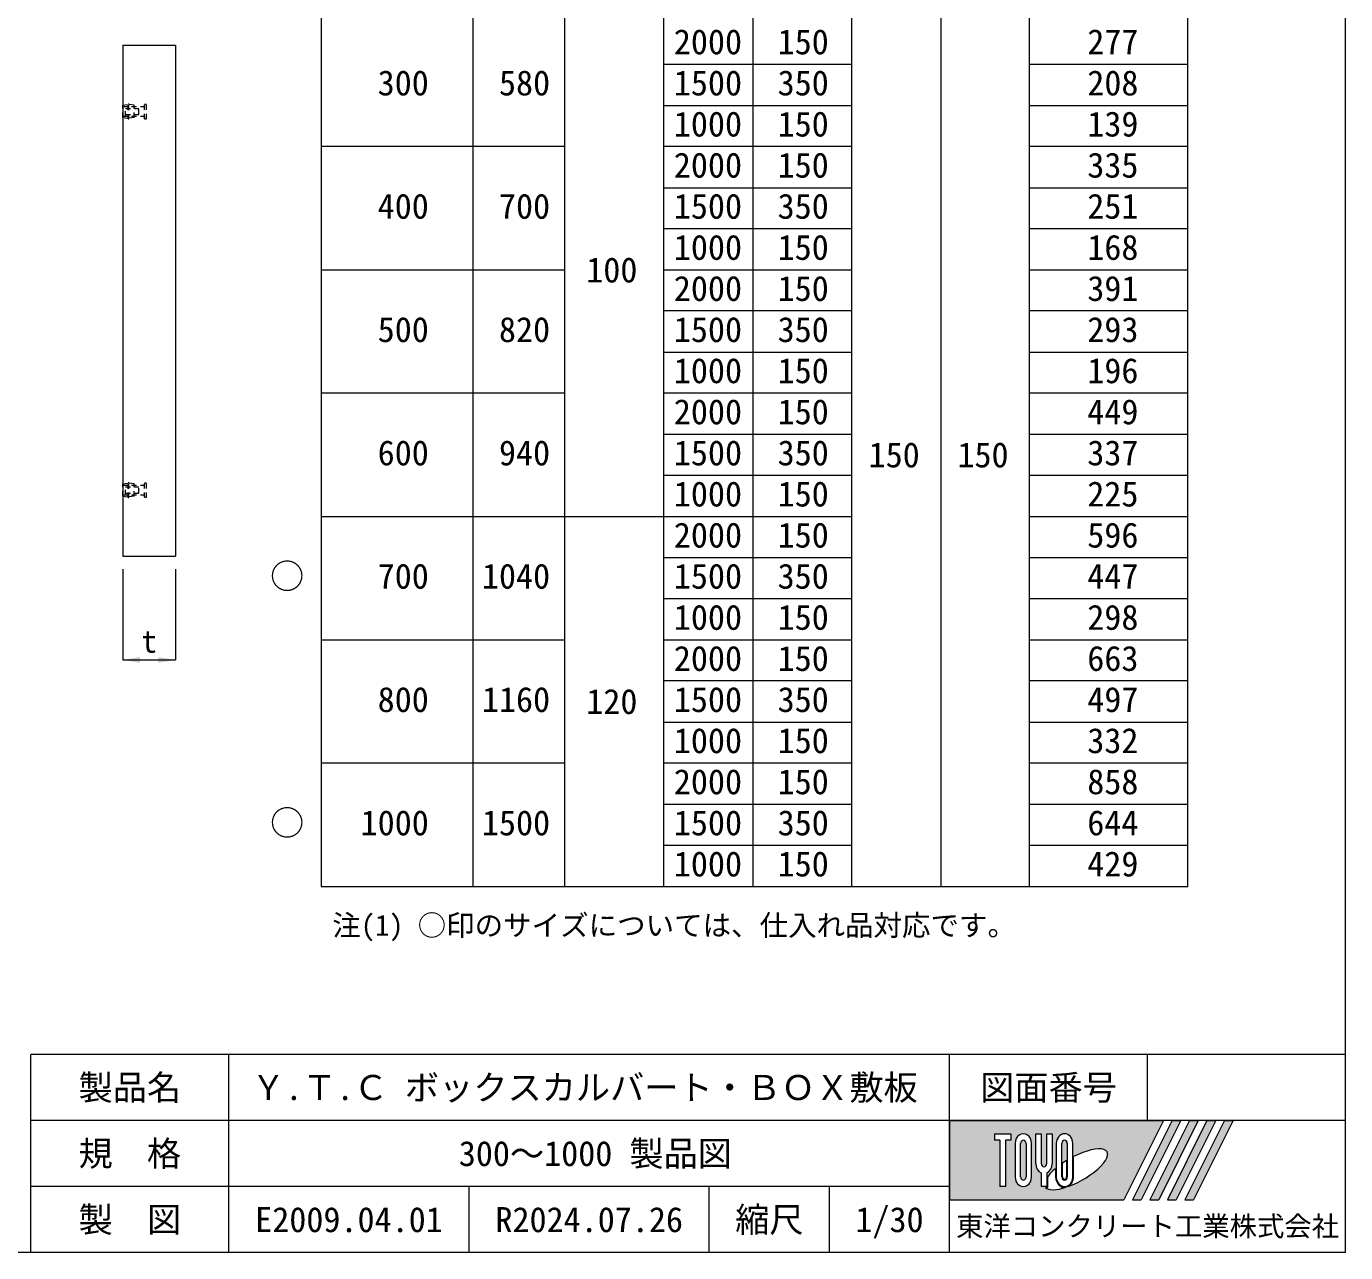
# Model space of a CAD drawing. Units: millimetres at full size; details may follow other scales. Extents: x 437 to 15013, y 6664 to 15633.
# Drawn here: x 3229 to 6227, y 6874 to 9659 of the extents above; entities that cross this region are included whole.
import ezdxf
from ezdxf.enums import TextEntityAlignment as Align

# ---------------------------------------------------------------- set-up
doc = ezdxf.new("R2010")
doc.units = ezdxf.units.MM
doc.header["$LTSCALE"] = 15
doc.linetypes.add('USER1', pattern=[1.35, 0.75, -0.6])
doc.layers.add('0_2', color=7, linetype='Continuous')
for name, color, linetype, lineweight in [('_0-0_', 7, 'Continuous', 20), ('インサート', 3, 'USER1', 5), ('寸法線', 7, 'Continuous', 9), ('本体', 2, 'Continuous', 20), ('枠', 5, 'Continuous', 5)]:
    doc.layers.add(name, color=color, linetype=linetype, lineweight=lineweight)
doc.styles.add('ＭＳ ゴシック', font='')
doc.styles.get('ＭＳ ゴシック').set_extended_font_data('MS Gothic')

# ---------------------------------------------------------------- blocks, each defined once
blk = doc.blocks.new('filled_arrow')
at = {"color": 0, "linetype": 'Continuous', "lineweight": -2}
blk.add_solid([(7.5, 1.25), (0, 0), (7.5, -1.25)], dxfattribs=at)

msp = doc.modelspace()

# ---------------------------------------------------------------- hatches: boundary and pattern name
at = {"layer": '枠'}
h = msp.add_hatch(color=7, dxfattribs=at)
h.paths.add_polyline_path([(5327.2, 7173.7), (5327.2, 6993.7), (5723.2, 6993.7), (5813.2, 7173.7)])
edge = h.paths.add_edge_path(flags=16)
edge.add_ellipse((5614.71, 7062.9), major_axis=(70.52378, 39.47493), ratio=0.3471473354720696, start_angle=-144.31121600980987, end_angle=72.18990336618651, ccw=False)
edge.add_ellipse((5588.6, 7045.85), major_axis=(-0, 24), ratio=0.8463541666666666, start_angle=-160.70345628560017, end_angle=-90.00000000005197)
edge.add_line((5608.91, 7045.85), (5608.91, 7091.6))
edge = h.paths.add_edge_path(flags=16)
edge.add_ellipse((5588.6, 7121.55), major_axis=(-0, 22.15385), ratio=0.8463541725441261, start_angle=-90.00000000000125, end_angle=89.9999999999983, ccw=False)
edge.add_line((5607.35, 7121.55), (5607.35, 7045.85))
edge.add_ellipse((5588.6, 7045.85), major_axis=(0, 22.15385), ratio=0.8463541725441261, start_angle=90.0000000000257, end_angle=-89.99999999997408, ccw=False)
edge.add_line((5569.85, 7045.85), (5569.85, 7121.55))
edge = h.paths.add_edge_path(flags=16)
edge.add_line((5594.85, 7121.55), (5594.85, 7045.85))
edge.add_ellipse((5588.6, 7045.85), major_axis=(-0, 7.38462), ratio=0.8463542107476151, start_angle=89.99999999995902, end_angle=-90.00000000004138, ccw=False)
edge.add_line((5582.35, 7045.85), (5582.35, 7121.55))
edge.add_ellipse((5588.6, 7121.55), major_axis=(-0, 7.38462), ratio=0.8463542107476151, start_angle=-90.00000000005912, end_angle=89.99999999994031, ccw=False)
edge = h.paths.add_edge_path(flags=16)
edge.add_line((5593.29, 7082.86), (5593.29, 7045.85))
edge.add_ellipse((5588.6, 7045.85), major_axis=(0, 5.53846), ratio=0.8463540961371586, start_angle=90.00000000015234, end_angle=-89.9999999998476, ccw=False)
edge.add_line((5583.91, 7045.85), (5583.91, 7076.8))
edge.add_ellipse((5614.71, 7062.9), major_axis=(70.52378, 39.47493), ratio=0.34714733547206955, start_angle=107.79174171422744, end_angle=126.4713187137146, ccw=False)
edge = h.paths.add_edge_path(flags=16)
edge.add_line((5560.47, 7143.7), (5560.47, 7075.85))
edge.add_ellipse((5541.72, 7075.85), major_axis=(0, 22.15385), ratio=0.8463541725441261, start_angle=-163.3411663823989, end_angle=-89.99999999998698, ccw=False)
edge.add_line((5547.97, 7054.97), (5547.97, 7023.7))
edge.add_line((5547.97, 7023.7), (5535.47, 7023.7))
edge.add_line((5535.47, 7023.7), (5535.47, 7054.97))
edge.add_ellipse((5541.72, 7075.85), major_axis=(-0, 22.15385), ratio=0.8463541725441261, start_angle=89.99999999998658, end_angle=163.34116638239897, ccw=False)
edge.add_line((5522.97, 7075.85), (5522.97, 7143.7))
edge.add_line((5522.97, 7143.7), (5535.47, 7143.7))
edge.add_line((5535.47, 7143.7), (5535.47, 7075.85))
edge.add_ellipse((5541.72, 7075.85), major_axis=(0, 7.38462), ratio=0.8463542107476151, start_angle=90.00000000004619, end_angle=-89.99999999995396)
edge.add_line((5547.97, 7075.85), (5547.97, 7143.7))
edge.add_line((5547.97, 7143.7), (5560.47, 7143.7))
edge = h.paths.add_edge_path(flags=16)
edge.add_line((5568.29, 7064.96), (5568.29, 7045.85))
edge.add_ellipse((5588.6, 7045.85), major_axis=(0, 24), ratio=0.8463541666666666, start_angle=90.00000000002146, end_angle=-171.54427005147028)
edge.add_ellipse((5614.71, 7062.9), major_axis=(70.52378, 39.47493), ratio=0.34714733547206955, start_angle=-178.64953572470995, end_angle=-148.29244213021963, ccw=False)
edge.add_line((5545.28, 7021.85), (5549.54, 7021.85))
edge.add_line((5549.54, 7021.85), (5549.54, 7045.26))
edge.add_ellipse((5614.71, 7062.9), major_axis=(70.52378, 39.47493), ratio=0.3471473354720696, start_angle=148.21912047118397, end_angle=165.90812170313075, ccw=False)
edge = h.paths.add_edge_path(flags=16)
edge.add_ellipse((5494.85, 7121.55), major_axis=(0, 22.15385), ratio=0.8463541725441261, start_angle=-89.99999999996692, end_angle=90.00000000003354, ccw=False)
edge.add_line((5513.6, 7121.55), (5513.6, 7045.85))
edge.add_ellipse((5494.85, 7045.85), major_axis=(-0, 22.15385), ratio=0.8463541725441261, start_angle=89.99999999998812, end_angle=-90.00000000001171, ccw=False)
edge.add_line((5476.1, 7045.85), (5476.1, 7121.55))
edge = h.paths.add_edge_path(flags=16)
edge.add_line((5501.1, 7121.55), (5501.1, 7045.85))
edge.add_ellipse((5494.85, 7045.85), major_axis=(0, 7.38462), ratio=0.8463542107476151, start_angle=90.0000000000507, end_angle=-89.99999999994918, ccw=False)
edge.add_line((5488.6, 7045.85), (5488.6, 7121.55))
edge.add_ellipse((5494.85, 7121.55), major_axis=(-0, 7.38462), ratio=0.8463542107476151, start_angle=-90.00000000005912, end_angle=89.99999999994031, ccw=False)
h.paths.add_polyline_path([(5466.72, 7143.7), (5466.72, 7128.93), (5454.22, 7128.93), (5454.22, 7023.7), (5441.72, 7023.7), (5441.72, 7128.93), (5429.22, 7128.93), (5429.22, 7143.7)], flags=16)
for points in [[(5743, 6993.7), (5762.8, 6993.7), (5852.8, 7173.7), (5833, 7173.7)], [(5892.4, 7173.7), (5872.6, 7173.7), (5782.6, 6993.7), (5802.4, 6993.7)], [(5932, 7173.7), (5912.2, 7173.7), (5822.2, 6993.7), (5842, 6993.7)], [(5971.6, 7173.7), (5951.8, 7173.7), (5861.8, 6993.7), (5881.6, 6993.7)]]:
    msp.add_hatch(color=7, dxfattribs=at).paths.add_polyline_path(points)

# ---------------------------------------------------------------- linework, layer by layer
at = {"layer": '_0-0_'}
for p, q in [((3898.97, 9951.24), (3898.97, 7705.36)), ((4244.23, 9951.24), (4244.23, 7705.36)), ((5508.94, 7705.36), (5508.94, 9951.24)), ((5868.94, 7705.36), (5868.94, 9951.24)), ((4452.81, 7705.36), (4452.81, 9843.51)), ((4678.05, 7705.36), (4678.05, 9843.51)), ((4879.93, 9843.51), (4879.93, 7705.36)), ((5105.18, 7705.36), (5105.18, 9843.51)), ((5307.06, 9843.51), (5307.06, 7705.36)), ((5105.18, 9572.52), (4678.05, 9572.52)), ((5868.94, 9572.52), (5508.94, 9572.52)), ((4678.05, 9479.15), (5105.18, 9479.15)), ((5508.94, 9479.15), (5868.94, 9479.15)), ((4452.81, 9385.79), (3898.97, 9385.79)), ((5105.18, 9385.79), (4678.05, 9385.79)), ((5868.94, 9385.79), (5508.94, 9385.79)), ((4678.05, 9292.42), (5105.18, 9292.42)), ((5508.94, 9292.42), (5868.94, 9292.42)), ((5105.18, 9199.06), (4678.05, 9199.06)), ((5868.94, 9199.11), (5508.94, 9199.11)), ((3898.97, 9105.69), (4452.81, 9105.69)), ((4678.05, 9105.69), (5105.18, 9105.69)), ((5508.94, 9105.69), (5868.94, 9105.69)), ((5105.18, 9012.38), (4678.05, 9012.38)), ((5868.94, 9012.38), (5508.94, 9012.38)), ((4678.05, 8919.01), (5105.18, 8919.01)), ((5508.94, 8919.01), (5868.94, 8919.01)), ((4452.81, 8825.65), (3898.97, 8825.65)), ((5105.18, 8825.65), (4678.05, 8825.65)), ((5868.94, 8825.65), (5508.94, 8825.65)), ((4678.05, 8732.28), (5105.18, 8732.28)), ((5508.94, 8732.28), (5868.94, 8732.28)), ((5105.18, 8638.91), (4678.05, 8638.91)), ((5868.94, 8638.91), (5508.94, 8638.91)), ((3898.97, 8545.55), (5105.18, 8545.55)), ((5508.94, 8545.6), (5868.94, 8545.6)), ((4678.05, 8452.18), (5105.18, 8452.18)), ((5508.94, 8452.18), (5868.94, 8452.18)), ((5105.18, 8358.87), (4678.05, 8358.87)), ((5868.94, 8358.87), (5508.94, 8358.87)), ((3898.97, 8265.51), (4452.81, 8265.51)), ((4678.05, 8265.51), (5105.18, 8265.51)), ((5508.94, 8265.51), (5868.94, 8265.51)), ((5105.18, 8172.14), (4678.05, 8172.14)), ((5868.94, 8172.14), (5508.94, 8172.14)), ((4678.05, 8078.77), (5105.18, 8078.77)), ((5508.94, 8078.77), (5868.94, 8078.77)), ((4452.81, 7985.41), (3898.97, 7985.41)), ((5105.18, 7985.41), (4678.05, 7985.41)), ((5868.94, 7985.41), (5508.94, 7985.41)), ((4678.05, 7892.04), (5105.18, 7892.04)), ((5508.94, 7892.04), (5868.94, 7892.04)), ((5105.18, 7798.68), (4678.05, 7798.68)), ((5868.94, 7798.68), (5508.94, 7798.68)), ((3898.97, 7705.36), (5868.94, 7705.36))]:
    msp.add_line(p, q, dxfattribs=at)
at = {"layer": 'インサート'}
for p, q in [((3448.4, 9479.83), (3460.46, 9481.46)), ((3448.4, 9451.82), (3448.4, 9479.83)), ((3448.4, 9476.57), (3497.53, 9476.57)), ((3454.92, 9455.07), (3454.92, 9476.57)), ((3460.46, 9448.56), (3460.46, 9483.09)), ((3460.46, 9483.09), (3462.41, 9483.09)), ((3461.43, 9448.56), (3461.43, 9483.09)), ((3462.41, 9448.56), (3462.41, 9483.09)), ((3474.46, 9479.83), (3462.41, 9481.46)), ((3474.46, 9451.82), (3474.46, 9479.83)), ((3497.53, 9482.44), (3502.74, 9482.44)), ((3497.53, 9449.21), (3497.53, 9482.44)), ((3502.74, 9449.21), (3502.74, 9482.44)), ((3448.4, 9455.07), (3497.53, 9455.07)), ((3448.4, 9451.82), (3460.46, 9450.19)), ((3454.92, 9472.67), (3484.92, 9472.67)), ((3454.92, 9458.98), (3484.92, 9458.98)), ((3460.46, 9448.56), (3462.41, 9448.56)), ((3474.46, 9451.82), (3462.41, 9450.19)), ((3484.92, 9458.98), (3484.92, 9472.67)), ((3497.53, 9449.21), (3502.74, 9449.21)), ((3448.4, 8619.83), (3460.46, 8621.46)), ((3448.4, 8591.82), (3448.4, 8619.83)), ((3448.4, 8616.57), (3497.53, 8616.57)), ((3454.92, 8595.07), (3454.92, 8616.57)), ((3454.92, 8612.67), (3484.92, 8612.67)), ((3460.46, 8588.56), (3460.46, 8623.09)), ((3460.46, 8623.09), (3462.41, 8623.09)), ((3461.43, 8588.56), (3461.43, 8623.09)), ((3462.41, 8588.56), (3462.41, 8623.09)), ((3474.46, 8619.83), (3462.41, 8621.46)), ((3474.46, 8591.82), (3474.46, 8619.83)), ((3484.92, 8598.98), (3484.92, 8612.67)), ((3497.53, 8622.44), (3502.74, 8622.44)), ((3497.53, 8589.21), (3497.53, 8622.44)), ((3502.74, 8589.21), (3502.74, 8622.44)), ((3448.4, 8595.07), (3497.53, 8595.07)), ((3448.4, 8591.82), (3460.46, 8590.19)), ((3454.92, 8598.98), (3484.92, 8598.98)), ((3460.46, 8588.56), (3462.41, 8588.56)), ((3474.46, 8591.82), (3462.41, 8590.19)), ((3497.53, 8589.21), (3502.74, 8589.21))]:
    msp.add_line(p, q, dxfattribs=at)
at = {"layer": '寸法線'}
for p, q in [((3448.4, 8425.82), (3448.4, 8219.91)), ((3568.4, 8425.82), (3568.4, 8219.91)), ((3448.4, 8219.91), (3568.4, 8219.91))]:
    msp.add_line(p, q, dxfattribs=at)
at = {"layer": '本体'}
for p, q in [((3448.4, 9615.82), (3448.4, 8455.82)), ((3448.4, 9615.82), (3568.4, 9615.82)), ((3568.4, 9615.82), (3568.4, 8455.82)), ((3448.4, 8455.82), (3568.4, 8455.82))]:
    msp.add_line(p, q, dxfattribs=at)
at = {"layer": '枠', "lineweight": 20}
for p, q in [((6227.2, 6873.7), (6227.2, 15273.7)), ((6227.2, 7323.7), (3239.62, 7323.7)), ((3239.62, 6873.7), (3239.62, 7323.7)), ((3689.62, 6873.7), (3689.62, 7323.7)), ((5327.2, 6873.7), (5327.2, 7323.7)), ((5777.2, 7173.7), (5777.2, 7323.7)), ((6227.2, 7173.7), (3239.62, 7173.7)), ((5327.2, 7023.7), (3239.62, 7023.7)), ((4235.48, 6873.7), (4235.48, 7023.7)), ((4781.34, 6873.7), (4781.34, 7023.7)), ((5054.27, 6873.7), (5054.27, 7023.7)), ((6227.2, 6873.7), (437.2, 6873.7))]:
    msp.add_line(p, q, dxfattribs=at)
at = {"layer": '枠'}
for p, q in [((5327.2, 7173.7), (5813.2, 7173.7)), ((5327.2, 7173.7), (5327.2, 6993.7)), ((5813.2, 7173.7), (5723.2, 6993.7)), ((5833, 7173.7), (5743, 6993.7)), ((5852.8, 7173.7), (5762.8, 6993.7)), ((5872.6, 7173.7), (5782.6, 6993.7)), ((5892.4, 7173.7), (5802.4, 6993.7)), ((5912.2, 7173.7), (5822.2, 6993.7)), ((5833, 7173.7), (5852.8, 7173.7)), ((5932, 7173.7), (5842, 6993.7)), ((5951.8, 7173.7), (5861.8, 6993.7)), ((5872.6, 7173.7), (5892.4, 7173.7)), ((5971.6, 7173.7), (5881.6, 6993.7)), ((5912.2, 7173.7), (5932, 7173.7)), ((5951.8, 7173.7), (5971.6, 7173.7)), ((5429.22, 7143.7), (5466.72, 7143.7)), ((5429.22, 7143.7), (5429.22, 7128.93)), ((5466.72, 7143.7), (5466.72, 7128.93)), ((5522.97, 7075.85), (5522.97, 7143.7)), ((5522.97, 7143.7), (5535.47, 7143.7)), ((5535.47, 7143.7), (5535.47, 7075.85)), ((5547.97, 7075.85), (5547.97, 7143.7)), ((5547.97, 7143.7), (5560.47, 7143.7)), ((5560.47, 7143.7), (5560.47, 7075.85)), ((5441.72, 7128.93), (5429.22, 7128.93)), ((5441.72, 7128.93), (5441.72, 7023.7)), ((5466.72, 7128.93), (5454.22, 7128.93)), ((5454.22, 7128.93), (5454.22, 7023.7)), ((5476.1, 7121.55), (5476.1, 7045.85)), ((5488.6, 7045.85), (5488.6, 7121.55)), ((5501.1, 7121.55), (5501.1, 7045.85)), ((5513.6, 7045.85), (5513.6, 7121.55)), ((5569.85, 7121.55), (5569.85, 7045.85)), ((5582.35, 7045.85), (5582.35, 7121.55)), ((5594.85, 7121.55), (5594.85, 7045.85)), ((5607.35, 7045.85), (5607.35, 7121.55)), ((5583.91, 7045.85), (5583.91, 7076.8)), ((5593.29, 7082.86), (5593.29, 7045.85)), ((5608.91, 7045.85), (5608.91, 7091.6)), ((5535.47, 7054.97), (5535.47, 7023.7)), ((5547.97, 7054.97), (5547.97, 7023.7)), ((5549.54, 7045.26), (5549.54, 7021.85)), ((5568.29, 7064.96), (5568.29, 7045.85)), ((5454.22, 7023.7), (5441.72, 7023.7)), ((5547.97, 7023.7), (5535.47, 7023.7)), ((5545.28, 7021.85), (5549.54, 7021.85)), ((5327.2, 6993.7), (5723.2, 6993.7)), ((5743, 6993.7), (5762.8, 6993.7)), ((5782.6, 6993.7), (5802.4, 6993.7)), ((5822.2, 6993.7), (5842, 6993.7)), ((5861.8, 6993.7), (5881.6, 6993.7))]:
    msp.add_line(p, q, dxfattribs=at)
for centre, major_axis, ratio, start_param, end_param in [((5494.85, 7121.55), (0, 22.15385), 0.846354, 4.712388980385179, 7.853981633974979), ((5588.6, 7121.55), (-0, 22.15385), 0.846354, 4.712388980384671, 7.853981633974457), ((5494.85, 7121.55), (-0, 7.38462), 0.846354, 4.712388980383817, 7.853981633973602), ((5588.6, 7121.55), (-0, 7.38462), 0.846354, 4.712388980383817, 7.853981633973602), ((5614.71, 7062.9), (70.52378, 39.47493), 0.347147, 4.262185332381589, 7.742916281338573), ((5541.72, 7075.85), (-0, 22.15385), 0.846354, 1.570796326794699, 2.801755744135074), ((5541.72, 7075.85), (0, 7.38462), 0.846354, 1.5707963267955787, 4.71238898038537), ((5541.72, 7075.85), (0, 22.15385), 0.846354, 3.481429563044514, 4.712388980384882), ((5614.71, 7062.9), (70.52378, 39.47493), 0.347147, 1.6817405097969935, 1.821983319661551), ((5494.85, 7045.85), (-0, 22.15385), 0.846354, 1.5707963267947216, 4.712388980384517), ((5494.85, 7045.85), (0, 7.38462), 0.846354, 1.570796326795646, 4.71238898038544), ((5614.71, 7062.9), (70.52378, 39.47493), 0.347147, 2.0815196641224314, 2.5155126073167264), ((5588.6, 7045.85), (0, 24), 0.846354, 1.5707963267952136, 3.3154678663292807), ((5588.6, 7045.85), (0, 22.15385), 0.846354, 1.5707963267952758, 4.712388980385073), ((5588.6, 7045.85), (-0, 7.38462), 0.846354, 1.5707963267942915, 4.712388980384079), ((5588.6, 7045.85), (0, 5.53846), 0.846354, 1.570796326797147, 4.712388980386941), ((5588.6, 7045.85), (-0, 24), 0.846354, 3.5338438000142776, 4.712388980383922), ((5614.71, 7062.9), (70.52378, 39.47493), 0.347147, 3.2093975090572004, 4.200445063285463)]:
    msp.add_ellipse(centre, major_axis=major_axis, ratio=ratio, start_param=start_param, end_param=end_param, dxfattribs=at)

# ---------------------------------------------------------------- block references
at = {"layer": '寸法線', "xscale": 5.2, "yscale": 5.2}
msp.add_blockref('filled_arrow', (3448.4, 8219.91), dxfattribs=at)
at = {"layer": '寸法線', "xscale": 5.2, "yscale": 5.2, "rotation": 180}
msp.add_blockref('filled_arrow', (3568.4, 8219.91), dxfattribs=at)

# ---------------------------------------------------------------- texts
at = {"layer": '0_2', "style": 'ＭＳ ゴシック'}
msp.add_text('注(1) ○印のサイズについては、仕入れ品対応です。', height=47.47, dxfattribs=at).set_placement((3924.62, 7579.09), align=Align.BOTTOM_LEFT)
at = {"layer": '_0-0_', "style": 'ＭＳ ゴシック'}
for s, p in [('2000', (4700.7, 9578.28)), ('150', (4936.53, 9578.28)), ('277', (5640.19, 9578.28)), (' 300', (3988.93, 9484.91)), (' 580', (4264.55, 9484.91)), ('1500', (4700.7, 9484.91)), ('1000', (4700.7, 9391.55)), ('150', (4936.53, 9391.55)), ('139', (5640.19, 9391.55)), ('2000', (4700.7, 9298.18)), ('150', (4936.53, 9298.18)), ('335', (5640.19, 9298.18)), (' 400', (3988.93, 9204.82)), (' 700', (4264.55, 9204.81)), ('1500', (4700.7, 9204.82)), ('1000', (4700.7, 9111.45)), ('150', (4936.53, 9111.45)), ('168', (5640.19, 9111.45)), ('2000', (4700.7, 9018.08)), ('150', (4936.53, 9018.08)), ('391', (5640.19, 9018.08)), (' 500', (3988.93, 8924.72)), (' 820', (4264.55, 8924.72)), ('1500', (4700.7, 8924.72)), ('1000', (4700.7, 8831.35)), ('150', (4936.53, 8831.35)), ('196', (5640.19, 8831.35)), ('2000', (4700.7, 8737.99)), ('150', (4936.53, 8737.99)), ('449', (5640.19, 8737.99)), (' 600', (3988.93, 8644.62)), (' 940', (4264.55, 8644.62)), ('1500', (4700.7, 8644.62)), ('1000', (4700.7, 8551.26)), ('2000', (4700.7, 8457.89)), ('150', (4936.53, 8457.89)), ('596', (5640.19, 8457.89)), ('○', (3783.15, 8364.52)), (' 700', (3988.93, 8364.52)), ('1040', (4264.55, 8364.52)), ('1500', (4700.7, 8364.52)), ('350', (4936.53, 8364.52)), ('447', (5640.19, 8364.52)), ('1000', (4700.7, 8271.16)), ('2000', (4700.7, 8177.79)), ('150', (4936.53, 8177.79)), ('663', (5640.19, 8177.79)), (' 800', (3988.93, 8084.43)), ('1160', (4264.55, 8084.43)), ('1500', (4700.7, 8084.43)), ('350', (4936.53, 8084.43)), ('497', (5640.19, 8084.43)), ('1000', (4700.7, 7991.06)), ('2000', (4700.7, 7897.7)), ('150', (4936.53, 7897.7)), ('858', (5640.19, 7897.7)), ('○', (3783.15, 7804.33)), ('1000', (3988.93, 7804.33)), ('1500', (4264.55, 7804.33)), ('1500', (4700.7, 7804.33)), ('350', (4936.53, 7804.33)), ('644', (5640.19, 7804.33)), ('1000', (4700.7, 7710.97))]:
    msp.add_text(s, height=56.96, dxfattribs=at).set_placement(p, align=Align.BOTTOM_LEFT)
for s, p in [('350', (4936.53, 9484.91)), ('208', (5640.19, 9484.91)), ('350', (4936.53, 9204.82)), ('251', (5640.19, 9204.82)), ('350', (4936.53, 8924.72)), ('293', (5640.19, 8924.72)), ('350', (4936.53, 8644.62)), ('337', (5640.19, 8644.62)), ('150', (4936.53, 8551.26)), ('225', (5640.19, 8551.26)), ('150', (4936.53, 8271.16)), ('298', (5640.19, 8271.16)), ('150', (4936.53, 7991.06)), ('332', (5640.19, 7991.06)), ('150', (4936.53, 7710.97)), ('429', (5640.19, 7710.97))]:
    msp.add_text(s, height=56.96, rotation=0.001, dxfattribs=at).set_placement(p, align=Align.BOTTOM_LEFT)
for s, p in [('100', (4559.81, 9105.69)), ('150', (5201.35, 8685.62)), ('150', (5403.23, 8685.62)), ('120', (4559.81, 8125.46))]:
    msp.add_text(s, height=56.96, dxfattribs=at).set_placement(p, align=Align.MIDDLE_CENTER)
at = {"layer": '寸法線', "style": 'ＭＳ ゴシック'}
msp.add_text('t', height=51.27, dxfattribs=at).set_placement((3508.4, 8261.91), align=Align.MIDDLE_CENTER)
at = {"layer": '枠', "color": 7, "style": 'ＭＳ ゴシック'}
for s, height, p in [('製品名', 56.96, (3464.62, 7248.7)), ('Ｙ.Ｔ.Ｃ ボックスカルバート・ＢＯＸ敷板', 56.96, (4497.63, 7248.7)), ('図面番号', 56.96, (5552.2, 7248.7)), ('規\u3000格', 56.96, (3464.62, 7098.7)), ('300～1000 製品図', 56.96, (4522.47, 7098.7)), ('製\u3000図', 56.96, (3464.62, 6948.7)), ('縮尺', 56.96, (4917.8, 6948.7)), ('E2009.04.01', 56.96, (3962.55, 6948.7)), ('R2024.07.26', 56.96, (4508.41, 6948.7)), ('1/30', 56.96, (5190.73, 6948.7)), ('東洋コンクリート工業株式会社', 45.57, (5777.2, 6933.7))]:
    msp.add_text(s, height=height, dxfattribs=at).set_placement(p, align=Align.MIDDLE_CENTER)

doc.saveas('drawing.dxf')
